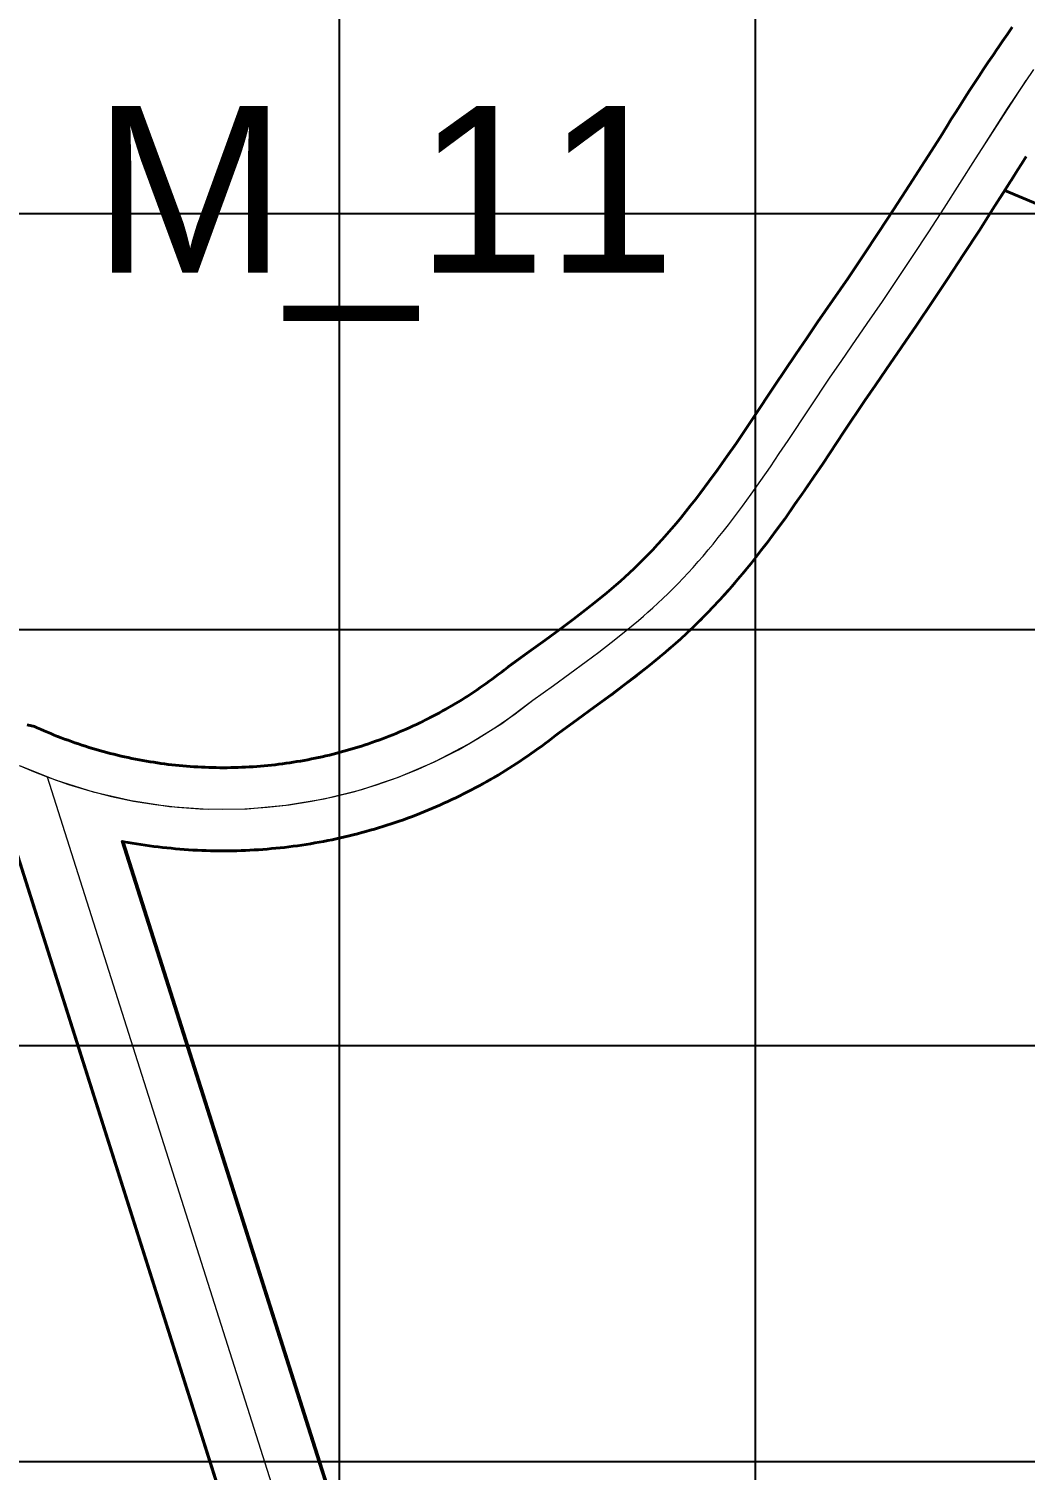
# Model space of a CAD drawing. Header units: millimetres. Extents: x 464536 to 476893, y 870501 to 881610.
# Drawn here: x 467225.3 to 467464.9, y 877397.9 to 877744.4 of the extents above; entities that cross this region are included whole.
import ezdxf
from ezdxf.enums import TextEntityAlignment as Align

# ---------------------------------------------------------------- set-up
doc = ezdxf.new("R2010")
doc.units = ezdxf.units.MM
for name, color, linetype, lineweight in [('Center_1', 7, 'Continuous', 5), ('Land Use Code', 7, 'Continuous', 35), ('Manufacturing and storage', 212, 'Continuous', 35), ('Mixed use', 30, 'Continuous', 35), ('Proposed Road Net work', 7, 'Continuous', 35), ('Services', 170, 'Continuous', 35)]:
    doc.layers.add(name, color=color, linetype=linetype, lineweight=lineweight)
doc.layers.add('Grid1', color=7, linetype='Continuous')
doc.styles.add('Arial', font='arial.ttf')

msp = doc.modelspace()

# ---------------------------------------------------------------- linework, layer by layer
at = {"layer": 'Center_1'}
for points in [[(467223.27, 877567.23), (467231.93, 877563.74), (467240.84, 877560.93), (467249.94, 877558.84), (467259.17, 877557.46), (467268.49, 877556.81), (467277.82, 877556.9), (467287.12, 877557.72), (467296.33, 877559.26), (467305.39, 877561.53), (467314.24, 877564.49), (467322.84, 877568.14), (467331.11, 877572.46), (467339.03, 877577.41), (467346.53, 877582.97), (467351.43, 877586.5), (467355.38, 877589.37), (467359.35, 877592.27), (467362.33, 877594.53), (467365.36, 877596.83), (467368.04, 877598.99), (467370.65, 877601.1), (467371.89, 877602.14), (467373.07, 877603.15), (467374.18, 877604.14), (467375.35, 877605.17), (467376.54, 877606.27), (467377.78, 877607.43), (467379.02, 877608.64), (467380.2, 877609.8), (467381.44, 877611.07), (467382.61, 877612.29), (467383.84, 877613.62), (467385.02, 877614.9), (467386.25, 877616.3), (467387.43, 877617.64), (467388.66, 877619.11), (467389.85, 877620.52), (467391.09, 877622.06), (467392.29, 877623.56), (467393.51, 877625.14), (467394.77, 877626.77), (467396.87, 877629.61), (467399.01, 877632.52), (467401.32, 877635.81), (467403.6, 877639.06), (467405.75, 877642.25), (467407.89, 877645.4), (467412.94, 877653), (467418, 877660.61), (467420.6, 877664.4), (467423.19, 877668.18), (467426.86, 877673.5), (467430.55, 877678.84), (467434.26, 877684.37), (467437.95, 877689.86), (467441.69, 877695.58), (467445.4, 877701.27), (467449.16, 877707.17), (467452.94, 877713.1), (467454.49, 877715.64), (467465.08, 877731.95)], [(467223.27, 877567.23), (467231.93, 877563.74), (467240.84, 877560.93), (467249.94, 877558.84), (467259.17, 877557.46), (467268.49, 877556.81), (467277.82, 877556.9), (467287.12, 877557.72), (467296.33, 877559.26), (467305.39, 877561.53), (467314.24, 877564.49), (467322.84, 877568.14), (467331.11, 877572.46), (467339.03, 877577.41), (467346.53, 877582.97), (467351.43, 877586.5), (467355.38, 877589.37), (467359.35, 877592.27), (467362.33, 877594.53), (467365.36, 877596.83), (467368.04, 877598.99), (467370.65, 877601.1), (467371.89, 877602.14), (467373.07, 877603.15), (467374.18, 877604.14), (467375.35, 877605.17), (467376.54, 877606.27), (467377.78, 877607.43), (467379.02, 877608.64), (467380.2, 877609.8), (467381.44, 877611.07), (467382.61, 877612.29), (467383.84, 877613.62), (467385.02, 877614.9), (467386.25, 877616.3), (467387.43, 877617.64), (467388.66, 877619.11), (467389.85, 877620.52), (467391.09, 877622.06), (467392.29, 877623.56), (467393.51, 877625.14), (467394.77, 877626.77), (467396.87, 877629.61), (467399.01, 877632.52), (467401.32, 877635.81), (467403.6, 877639.06), (467405.75, 877642.25), (467407.89, 877645.4), (467412.94, 877653), (467418, 877660.61), (467420.6, 877664.4), (467423.19, 877668.18), (467426.86, 877673.5), (467430.55, 877678.84), (467434.26, 877684.37), (467437.95, 877689.86), (467441.69, 877695.58), (467445.4, 877701.27), (467449.16, 877707.17), (467452.94, 877713.1), (467454.49, 877715.64), (467465.08, 877731.95)], [(467229.78, 877564.53), (467457.09, 876848.09), (467464.41, 876825.01)], [(467229.78, 877564.53), (467457.09, 876848.09), (467464.41, 876825.01)]]:
    msp.add_lwpolyline(points, dxfattribs=at)
for points in [[(467229.78, 877564.53, 0), (467234.85, 877562.73, 0), (467240, 877561.17, 0), (467245.21, 877559.83, 0), (467250.47, 877558.74, 0), (467255.78, 877557.88, 0), (467261.12, 877557.26, 0), (467266.49, 877556.89, 0), (467271.86, 877556.76, 0), (467277.24, 877556.87, 0), (467282.61, 877557.23, 0), (467287.95, 877557.83, 0), (467293.26, 877558.67, 0), (467298.53, 877559.74, 0), (467303.75, 877561.06, 0), (467308.9, 877562.61, 0), (467313.97, 877564.39, 0), (467318.96, 877566.4, 0), (467323.85, 877568.63, 0), (467328.64, 877571.08, 0), (467333.31, 877573.75, 0), (467337.85, 877576.62, 0), (467342.27, 877579.7, 0), (467346.53, 877582.97, 0), (467351.43, 877586.5, 0), (467355.38, 877589.37, 0), (467359.35, 877592.27, 0), (467362.33, 877594.53, 0), (467365.36, 877596.83, 0), (467368.04, 877598.99, 0), (467370.65, 877601.1, 0), (467371.89, 877602.14, 0), (467373.07, 877603.15, 0), (467374.18, 877604.14, 0), (467375.35, 877605.17, 0), (467376.54, 877606.27, 0), (467377.78, 877607.43, 0), (467379.02, 877608.64, 0), (467380.2, 877609.8, 0), (467381.44, 877611.07, 0), (467382.61, 877612.29, 0), (467383.84, 877613.62, 0), (467385.02, 877614.9, 0), (467386.25, 877616.3, 0), (467387.43, 877617.64, 0), (467388.66, 877619.11, 0), (467389.85, 877620.52, 0), (467391.09, 877622.06, 0), (467392.29, 877623.56, 0), (467393.51, 877625.14, 0), (467394.77, 877626.77, 0), (467396.87, 877629.61, 0), (467399.01, 877632.52, 0), (467401.32, 877635.81, 0), (467403.6, 877639.06, 0), (467405.75, 877642.25, 0), (467407.89, 877645.4, 0), (467412.94, 877653, 0), (467418, 877660.61, 0), (467420.6, 877664.4, 0), (467423.19, 877668.18, 0), (467426.86, 877673.5, 0), (467430.55, 877678.84, 0), (467434.26, 877684.37, 0), (467437.95, 877689.86, 0), (467441.69, 877695.58, 0), (467445.4, 877701.27, 0), (467449.16, 877707.17, 0), (467452.94, 877713.1, 0), (467454.49, 877715.64, 0), (467460.59, 877725.2, 0), (467466.9, 877734.63, 0)], [(466835.19, 877579.04, 0), (466839.1, 877578.99, 0), (466845.2, 877578.95, 0), (466866.14, 877578.93, 0), (466887.07, 877578.91, 0), (466895.5, 877578.94, 0), (466903.96, 877578.97, 0), (466924.04, 877579.19, 0), (466944.12, 877579.41, 0), (466953.21, 877579.45, 0), (466962.32, 877579.49, 0), (466978.43, 877579.45, 0), (466994.53, 877579.4, 0), (467012.19, 877579.29, 0), (467029.83, 877579.17, 0), (467048.57, 877578.99, 0), (467067.3, 877578.81, 0), (467078.91, 877578.66, 0), (467177.01, 877574.25, 0), (467200.16, 877570.87, 0), (467223.27, 877567.23, 0), (467226.51, 877565.83, 0), (467229.78, 877564.53, 0)], [(467229.78, 877564.53, 0), (467457.09, 876848.09, 0), (467464.41, 876825.01, 0)]]:
    msp.add_polyline3d(points, dxfattribs=at)
at = {"layer": 'Grid1'}
for p, q in [((467300, 870600), (467300, 881600)), ((467400, 870600), (467400, 881600)), ((464700, 877700), (472600, 877700)), ((464700, 877600), (472600, 877600)), ((464700, 877500), (472600, 877500)), ((464700, 877400), (472600, 877400))]:
    msp.add_line(p, q, dxfattribs=at)
at = {"layer": 'Manufacturing and storage'}
for points in [[(467461.76, 877744.76), (467460.59, 877743.09), (467459.43, 877741.41), (467458.27, 877739.73), (467458.23, 877739.67), (467457.12, 877738.04), (467455.98, 877736.35), (467454.84, 877734.65), (467453.71, 877732.95), (467452.59, 877731.24), (467451.48, 877729.53), (467450.37, 877727.82), (467449.27, 877726.1), (467448.17, 877724.38), (467447.08, 877722.65), (467445.99, 877720.9), (467444.46, 877718.4), (467440.72, 877712.54), (467437, 877706.69), (467433.31, 877701.05), (467429.61, 877695.38), (467429.61, 877695.38), (467425.96, 877689.94), (467422.28, 877684.47), (467418.63, 877679.18), (467414.95, 877673.84), (467412.35, 877670.05), (467409.71, 877666.2), (467404.61, 877658.54), (467399.58, 877650.97), (467397.47, 877647.85), (467395.36, 877644.73), (467393.13, 877641.55), (467390.89, 877638.36), (467390.89, 877638.35), (467388.82, 877635.55), (467386.79, 877632.8), (467385.6, 877631.26), (467384.44, 877629.75), (467383.3, 877628.33), (467382.12, 877626.87), (467381, 877625.54), (467379.84, 877624.16), (467378.73, 877622.9), (467377.59, 877621.59), (467376.49, 877620.4), (467375.34, 877619.15), (467375.34, 877619.15), (467374.25, 877618.03), (467373.11, 877616.85), (467372.02, 877615.78), (467370.88, 877614.66), (467370.88, 877614.66), (467369.74, 877613.6), (467368.63, 877612.58), (467367.56, 877611.63), (467366.52, 877610.71), (467366.52, 877610.7), (467365.41, 877609.76), (467364.28, 877608.8), (467361.77, 877606.78), (467359.2, 877604.71), (467356.28, 877602.49), (467353.38, 877600.29), (467349.49, 877597.45), (467345.56, 877594.59), (467345.56, 877594.59), (467340.69, 877591.08), (467340.3, 877590.79), (467339.58, 877590.21), (467339.57, 877590.21), (467338.88, 877589.67), (467338.88, 877589.66), (467338.17, 877589.12), (467337.48, 877588.59), (467337.47, 877588.59), (467336.76, 877588.06), (467336.76, 877588.06), (467336.04, 877587.53), (467335.32, 877587.02), (467334.6, 877586.5), (467334.59, 877586.5), (467333.87, 877586), (467333.87, 877586), (467333.14, 877585.5), (467332.4, 877585), (467331.66, 877584.51), (467330.92, 877584.03), (467330.17, 877583.56), (467329.42, 877583.09), (467329.41, 877583.08), (467328.66, 877582.62), (467328.66, 877582.62), (467327.9, 877582.16), (467327.89, 877582.16), (467327.14, 877581.71), (467326.37, 877581.27), (467325.6, 877580.83), (467324.82, 877580.39), (467324.05, 877579.97), (467323.26, 877579.55), (467322.48, 877579.13), (467321.69, 877578.73), (467320.91, 877578.33), (467320.9, 877578.32), (467320.11, 877577.93), (467320.1, 877577.93), (467319.31, 877577.54), (467319.3, 877577.54), (467318.52, 877577.16), (467318.51, 877577.16), (467317.7, 877576.79), (467317.7, 877576.78), (467316.91, 877576.42), (467316.9, 877576.42), (467316.09, 877576.05), (467316.08, 877576.05), (467315.27, 877575.7), (467314.47, 877575.36), (467314.46, 877575.35), (467313.64, 877575.01), (467313.64, 877575.01), (467312.82, 877574.67), (467312.81, 877574.67), (467311.99, 877574.35), (467311.99, 877574.34), (467311.17, 877574.02), (467311.16, 877574.02), (467310.34, 877573.71), (467310.34, 877573.71), (467309.51, 877573.4), (467308.67, 877573.1), (467307.84, 877572.8), (467307, 877572.52), (467307, 877572.52), (467306.16, 877572.23), (467305.32, 877571.96), (467305.31, 877571.96), (467304.47, 877571.69), (467304.47, 877571.69), (467303.62, 877571.43), (467302.77, 877571.18), (467301.92, 877570.93), (467301.06, 877570.69), (467300.21, 877570.46), (467300.2, 877570.46), (467299.35, 877570.23), (467298.49, 877570.02), (467298.49, 877570.01), (467297.63, 877569.8), (467297.62, 877569.8), (467296.77, 877569.6), (467296.76, 877569.6), (467295.9, 877569.4), (467295.9, 877569.4), (467295.03, 877569.21), (467295.02, 877569.21), (467294.16, 877569.03), (467293.3, 877568.85), (467292.42, 877568.68), (467291.55, 877568.52), (467291.55, 877568.52), (467290.68, 877568.36), (467290.68, 877568.36), (467289.81, 877568.22), (467289.81, 877568.22), (467288.93, 877568.07), (467288.06, 877567.94), (467288.05, 877567.94), (467287.18, 877567.81), (467286.3, 877567.69), (467286.29, 877567.69), (467285.42, 877567.58), (467284.54, 877567.48), (467284.53, 877567.48), (467283.66, 877567.38), (467283.65, 877567.38), (467282.78, 877567.29), (467282.77, 877567.29), (467281.89, 877567.2), (467281.89, 877567.2), (467281.01, 877567.13), (467280.13, 877567.06), (467280.12, 877567.06), (467279.24, 877567), (467279.24, 877567), (467278.35, 877566.94), (467277.46, 877566.89), (467277.46, 877566.89), (467276.58, 877566.85), (467276.58, 877566.85), (467275.69, 877566.82), (467274.81, 877566.79), (467274.8, 877566.79), (467273.92, 877566.78), (467273.03, 877566.76), (467273.03, 877566.76), (467272.15, 877566.76), (467272.14, 877566.76), (467271.26, 877566.76), (467270.38, 877566.77), (467270.37, 877566.77), (467269.48, 877566.79), (467269.47, 877566.79), (467268.6, 877566.82), (467267.71, 877566.85), (467267.71, 877566.85), (467266.82, 877566.89), (467266.82, 877566.89), (467265.94, 877566.93), (467265.06, 877566.99), (467265.05, 877566.99), (467264.17, 877567.05), (467263.28, 877567.11), (467263.28, 877567.11), (467262.4, 877567.19), (467261.51, 877567.27), (467260.63, 877567.36), (467260.63, 877567.36), (467259.75, 877567.46), (467258.87, 877567.56), (467258.87, 877567.56), (467257.99, 877567.67), (467257.99, 877567.67), (467257.12, 877567.79), (467257.11, 877567.79), (467256.24, 877567.92), (467256.23, 877567.92), (467255.36, 877568.05), (467254.49, 877568.19), (467254.48, 877568.19), (467253.61, 877568.34), (467252.74, 877568.49), (467252.73, 877568.49), (467251.86, 877568.65), (467250.99, 877568.82), (467250.98, 877568.82), (467250.12, 877568.99), (467249.25, 877569.18), (467249.25, 877569.18), (467248.38, 877569.37), (467248.37, 877569.37), (467247.52, 877569.56), (467247.52, 877569.56), (467246.66, 877569.76), (467245.79, 877569.98), (467245.79, 877569.98), (467244.93, 877570.19), (467244.93, 877570.19), (467244.08, 877570.42), (467243.22, 877570.65), (467242.37, 877570.89), (467241.52, 877571.13), (467241.51, 877571.13), (467240.66, 877571.39), (467239.82, 877571.64), (467238.97, 877571.91), (467238.96, 877571.91), (467238.12, 877572.18), (467237.28, 877572.46), (467236.44, 877572.75), (467236.44, 877572.75), (467235.61, 877573.04), (467235.61, 877573.04), (467234.77, 877573.34), (467233.94, 877573.65), (467233.11, 877573.96), (467233.11, 877573.96), (467232.29, 877574.28), (467232.28, 877574.29), (467231.46, 877574.61), (467230.64, 877574.95), (467229.82, 877575.29), (467229.81, 877575.29), (467229, 877575.63), (467228.19, 877575.99), (467228.19, 877575.99), (467227.34, 877576.37), (467226.69, 877576.63), (467224.94, 877577.09)], [(467297.84, 877391.34), (467294.6, 877401.55), (467247.8, 877549.06), (467248.15, 877549), (467249.19, 877548.8), (467250.22, 877548.62), (467251.25, 877548.45), (467252.29, 877548.29), (467253.33, 877548.13), (467254.37, 877547.98), (467255.41, 877547.84), (467256.45, 877547.71), (467257.49, 877547.59), (467258.53, 877547.47), (467259.58, 877547.37), (467260.62, 877547.27), (467261.67, 877547.18), (467262.72, 877547.1), (467263.77, 877547.03), (467264.81, 877546.96), (467265.86, 877546.91), (467266.91, 877546.86), (467267.96, 877546.83), (467269.01, 877546.8), (467270.06, 877546.78), (467271.11, 877546.76), (467272.16, 877546.76), (467273.21, 877546.77), (467274.26, 877546.78), (467275.31, 877546.8), (467276.36, 877546.83), (467277.41, 877546.87), (467278.46, 877546.92), (467279.5, 877546.98), (467280.55, 877547.04), (467281.6, 877547.11), (467282.65, 877547.2), (467283.69, 877547.29), (467284.74, 877547.38), (467285.78, 877547.49), (467286.83, 877547.61), (467287.87, 877547.73), (467288.91, 877547.87), (467289.95, 877548.01), (467290.99, 877548.16), (467292.03, 877548.32), (467293.06, 877548.48), (467294.11, 877548.66), (467295.13, 877548.84), (467296.17, 877549.03), (467297.2, 877549.23), (467298.23, 877549.44), (467299.25, 877549.66), (467300.28, 877549.89), (467301.3, 877550.12), (467302.32, 877550.36), (467303.34, 877550.61), (467304.36, 877550.87), (467305.38, 877551.14), (467306.39, 877551.41), (467307.4, 877551.7), (467308.41, 877551.99), (467309.41, 877552.29), (467310.42, 877552.6), (467311.42, 877552.91), (467312.42, 877553.24), (467313.41, 877553.57), (467314.41, 877553.91), (467315.4, 877554.26), (467316.38, 877554.62), (467317.37, 877554.98), (467318.35, 877555.36), (467319.33, 877555.74), (467320.3, 877556.13), (467321.28, 877556.52), (467322.24, 877556.93), (467323.21, 877557.34), (467324.17, 877557.76), (467325.13, 877558.19), (467326.09, 877558.63), (467327.04, 877559.07), (467327.98, 877559.52), (467328.93, 877559.98), (467329.87, 877560.45), (467330.81, 877560.92), (467331.74, 877561.41), (467332.67, 877561.9), (467333.59, 877562.39), (467334.51, 877562.9), (467335.43, 877563.41), (467336.35, 877563.93), (467337.25, 877564.46), (467338.15, 877564.99), (467339.05, 877565.53), (467339.95, 877566.08), (467340.84, 877566.64), (467341.72, 877567.2), (467342.6, 877567.77), (467343.48, 877568.35), (467344.35, 877568.94), (467345.22, 877569.53), (467346.08, 877570.13), (467346.94, 877570.74), (467347.79, 877571.35), (467348.64, 877571.97), (467349.48, 877572.6), (467350.32, 877573.23), (467351.15, 877573.87), (467351.97, 877574.52), (467352.57, 877575), (467357.3, 877578.4), (467361.27, 877581.29), (467365.24, 877584.19), (467365.32, 877584.25), (467365.4, 877584.31), (467368.38, 877586.57), (467371.41, 877588.87), (467371.64, 877589.05), (467374.31, 877591.2), (467376.93, 877593.31), (467377.11, 877593.46), (467378.36, 877594.53), (467379.54, 877595.53), (467379.62, 877595.59), (467379.69, 877595.66), (467380.81, 877596.64), (467381.97, 877597.67), (467382.15, 877597.84), (467383.34, 877598.94), (467384.59, 877600.1), (467384.79, 877600.29), (467386.02, 877601.5), (467387.21, 877602.66), (467387.39, 877602.84), (467388.62, 877604.12), (467389.8, 877605.33), (467389.97, 877605.51), (467391.2, 877606.85), (467392.38, 877608.13), (467392.53, 877608.3), (467393.76, 877609.7), (467394.94, 877611.04), (467395.09, 877611.21), (467396.32, 877612.68), (467397.51, 877614.09), (467397.64, 877614.25), (467398.88, 877615.79), (467400.08, 877617.29), (467400.14, 877617.36), (467400.2, 877617.44), (467401.42, 877619.02), (467402.68, 877620.65), (467402.82, 877620.83), (467404.92, 877623.68), (467407.06, 877626.58), (467407.2, 877626.78), (467409.51, 877630.07), (467411.79, 877633.32), (467411.83, 877633.39), (467411.88, 877633.46), (467414.04, 877636.64), (467416.19, 877639.83), (467421.27, 877647.46), (467426.29, 877655.01), (467428.85, 877658.75), (467431.43, 877662.51), (467431.43, 877662.52), (467435.09, 877667.82), (467438.81, 877673.21), (467442.56, 877678.79), (467446.28, 877684.34), (467450.06, 877690.11), (467453.81, 877695.85), (467457.59, 877701.8), (467459.98, 877705.54), (467496.31, 877690.29)]]:
    msp.add_lwpolyline(points, dxfattribs=at)
at = {"layer": 'Mixed use'}
msp.add_polyline3d([(467221.09, 877550.6, 0), (467441.5, 876855.88, 0)], dxfattribs=at)
at = {"layer": 'Proposed Road Net work'}
for points in [[(467224.94, 877577.09, 0), (467226.69, 877576.63, 0), (467227.34, 877576.37, 0), (467228.19, 877575.99, 0), (467229, 877575.63, 0), (467229.82, 877575.29, 0), (467230.64, 877574.95, 0), (467231.46, 877574.61, 0), (467232.28, 877574.29, 0), (467233.11, 877573.96, 0), (467233.94, 877573.65, 0), (467234.77, 877573.34, 0), (467235.61, 877573.04, 0), (467236.44, 877572.75, 0), (467237.28, 877572.46, 0), (467238.12, 877572.18, 0), (467238.97, 877571.91, 0), (467239.81, 877571.64, 0), (467240.66, 877571.38, 0), (467241.51, 877571.13, 0), (467242.37, 877570.89, 0), (467243.22, 877570.65, 0), (467244.08, 877570.42, 0), (467244.93, 877570.19, 0), (467245.79, 877569.98, 0), (467246.66, 877569.76, 0), (467247.52, 877569.56, 0), (467248.38, 877569.37, 0), (467249.25, 877569.18, 0), (467250.12, 877568.99, 0), (467250.99, 877568.82, 0), (467251.86, 877568.65, 0), (467252.73, 877568.49, 0), (467253.61, 877568.34, 0), (467254.48, 877568.19, 0), (467255.36, 877568.05, 0), (467256.23, 877567.92, 0), (467257.11, 877567.79, 0), (467257.99, 877567.67, 0), (467258.87, 877567.56, 0), (467259.75, 877567.46, 0), (467260.63, 877567.36, 0), (467261.52, 877567.27, 0), (467262.4, 877567.19, 0), (467263.28, 877567.11, 0), (467264.17, 877567.05, 0), (467265.05, 877566.99, 0), (467265.94, 877566.93, 0), (467266.82, 877566.89, 0), (467267.71, 877566.85, 0), (467268.6, 877566.82, 0), (467269.48, 877566.79, 0), (467270.37, 877566.77, 0), (467271.26, 877566.76, 0), (467272.14, 877566.76, 0), (467273.03, 877566.76, 0), (467273.92, 877566.78, 0), (467274.81, 877566.79, 0), (467275.69, 877566.82, 0), (467276.58, 877566.85, 0), (467277.46, 877566.89, 0), (467278.35, 877566.94, 0), (467279.24, 877567, 0), (467280.12, 877567.06, 0), (467281, 877567.13, 0), (467281.89, 877567.2, 0), (467282.77, 877567.29, 0), (467283.65, 877567.38, 0), (467284.54, 877567.48, 0), (467285.42, 877567.58, 0), (467286.3, 877567.69, 0), (467287.18, 877567.81, 0), (467288.05, 877567.94, 0), (467288.93, 877568.07, 0), (467289.81, 877568.22, 0), (467290.68, 877568.36, 0), (467291.55, 877568.52, 0), (467292.43, 877568.68, 0), (467293.3, 877568.85, 0), (467294.17, 877569.03, 0), (467295.03, 877569.21, 0), (467295.9, 877569.4, 0), (467296.76, 877569.6, 0), (467297.63, 877569.8, 0), (467298.49, 877570.01, 0), (467299.35, 877570.23, 0), (467300.21, 877570.46, 0), (467301.06, 877570.69, 0), (467301.92, 877570.93, 0), (467302.77, 877571.18, 0), (467303.62, 877571.43, 0), (467304.47, 877571.69, 0), (467305.31, 877571.96, 0), (467306.16, 877572.23, 0), (467307, 877572.52, 0), (467307.84, 877572.8, 0), (467308.67, 877573.1, 0), (467309.51, 877573.4, 0), (467310.34, 877573.71, 0), (467311.17, 877574.02, 0), (467311.99, 877574.35, 0), (467312.82, 877574.67, 0), (467313.64, 877575.01, 0), (467314.46, 877575.35, 0), (467315.27, 877575.7, 0), (467316.09, 877576.05, 0), (467316.9, 877576.42, 0), (467317.7, 877576.79, 0), (467318.51, 877577.16, 0), (467319.31, 877577.54, 0), (467320.11, 877577.93, 0), (467320.9, 877578.32, 0), (467321.69, 877578.73, 0), (467322.48, 877579.13, 0), (467323.26, 877579.55, 0), (467324.05, 877579.97, 0), (467324.82, 877580.39, 0), (467325.6, 877580.83, 0), (467326.37, 877581.27, 0), (467327.14, 877581.71, 0), (467327.9, 877582.16, 0), (467328.66, 877582.62, 0), (467329.41, 877583.08, 0), (467330.17, 877583.56, 0), (467330.92, 877584.03, 0), (467331.66, 877584.51, 0), (467332.4, 877585, 0), (467333.14, 877585.5, 0), (467333.87, 877586, 0), (467334.6, 877586.5, 0), (467335.32, 877587.02, 0), (467336.04, 877587.53, 0), (467336.76, 877588.06, 0), (467337.47, 877588.59, 0), (467338.18, 877589.12, 0), (467338.88, 877589.66, 0), (467339.58, 877590.21, 0), (467340.5, 877590.94, 0), (467345.56, 877594.59, 0), (467349.49, 877597.45, 0), (467353.38, 877600.29, 0), (467356.28, 877602.49, 0), (467359.2, 877604.71, 0), (467361.77, 877606.78, 0), (467364.28, 877608.8, 0), (467365.41, 877609.76, 0), (467366.52, 877610.7, 0), (467367.56, 877611.63, 0), (467368.63, 877612.58, 0), (467369.74, 877613.6, 0), (467370.88, 877614.66, 0), (467372.02, 877615.78, 0), (467373.11, 877616.85, 0), (467374.25, 877618.03, 0), (467375.34, 877619.15, 0), (467376.49, 877620.4, 0), (467377.59, 877621.59, 0), (467378.73, 877622.9, 0), (467379.84, 877624.16, 0), (467381, 877625.54, 0), (467382.12, 877626.87, 0), (467383.3, 877628.33, 0), (467384.44, 877629.75, 0), (467385.6, 877631.26, 0), (467386.79, 877632.8, 0), (467388.82, 877635.55, 0), (467390.89, 877638.36, 0), (467393.13, 877641.55, 0), (467395.36, 877644.73, 0), (467397.47, 877647.85, 0), (467399.58, 877650.97, 0), (467404.61, 877658.54, 0), (467409.71, 877666.2, 0), (467412.35, 877670.05, 0), (467414.95, 877673.84, 0), (467418.63, 877679.18, 0), (467422.28, 877684.47, 0), (467425.96, 877689.94, 0), (467429.61, 877695.38, 0), (467433.31, 877701.05, 0), (467437, 877706.69, 0), (467440.72, 877712.54, 0), (467444.46, 877718.4, 0), (467445.99, 877720.9, 0), (467447.08, 877722.65, 0), (467448.17, 877724.38, 0), (467449.27, 877726.1, 0), (467450.37, 877727.82, 0), (467451.48, 877729.53, 0), (467452.59, 877731.24, 0), (467453.71, 877732.95, 0), (467454.84, 877734.65, 0), (467455.98, 877736.35, 0), (467457.12, 877738.04, 0), (467458.27, 877739.73, 0), (467459.43, 877741.41, 0), (467460.59, 877743.09, 0), (467461.76, 877744.76, 0)], [(467224.94, 877577.09, 0), (467226.69, 877576.63, 0), (467227.34, 877576.37, 0), (467228.19, 877575.99, 0), (467229, 877575.63, 0), (467229.82, 877575.29, 0), (467230.64, 877574.95, 0), (467231.46, 877574.61, 0), (467232.28, 877574.29, 0), (467233.11, 877573.96, 0), (467233.94, 877573.65, 0), (467234.77, 877573.34, 0), (467235.61, 877573.04, 0), (467236.44, 877572.75, 0), (467237.28, 877572.46, 0), (467238.12, 877572.18, 0), (467238.97, 877571.91, 0), (467239.81, 877571.64, 0), (467240.66, 877571.38, 0), (467241.51, 877571.13, 0), (467242.37, 877570.89, 0), (467243.22, 877570.65, 0), (467244.08, 877570.42, 0), (467244.93, 877570.19, 0), (467245.79, 877569.98, 0), (467246.66, 877569.76, 0), (467247.52, 877569.56, 0), (467248.38, 877569.37, 0), (467249.25, 877569.18, 0), (467250.12, 877568.99, 0), (467250.99, 877568.82, 0), (467251.86, 877568.65, 0), (467252.73, 877568.49, 0), (467253.61, 877568.34, 0), (467254.48, 877568.19, 0), (467255.36, 877568.05, 0), (467256.23, 877567.92, 0), (467257.11, 877567.79, 0), (467257.99, 877567.67, 0), (467258.87, 877567.56, 0), (467259.75, 877567.46, 0), (467260.63, 877567.36, 0), (467261.52, 877567.27, 0), (467262.4, 877567.19, 0), (467263.28, 877567.11, 0), (467264.17, 877567.05, 0), (467265.05, 877566.99, 0), (467265.94, 877566.93, 0), (467266.82, 877566.89, 0), (467267.71, 877566.85, 0), (467268.6, 877566.82, 0), (467269.48, 877566.79, 0), (467270.37, 877566.77, 0), (467271.26, 877566.76, 0), (467272.14, 877566.76, 0), (467273.03, 877566.76, 0), (467273.92, 877566.78, 0), (467274.81, 877566.79, 0), (467275.69, 877566.82, 0), (467276.58, 877566.85, 0), (467277.46, 877566.89, 0), (467278.35, 877566.94, 0), (467279.24, 877567, 0), (467280.12, 877567.06, 0), (467281, 877567.13, 0), (467281.89, 877567.2, 0), (467282.77, 877567.29, 0), (467283.65, 877567.38, 0), (467284.54, 877567.48, 0), (467285.42, 877567.58, 0), (467286.3, 877567.69, 0), (467287.18, 877567.81, 0), (467288.05, 877567.94, 0), (467288.93, 877568.07, 0), (467289.81, 877568.22, 0), (467290.68, 877568.36, 0), (467291.55, 877568.52, 0), (467292.43, 877568.68, 0), (467293.3, 877568.85, 0), (467294.17, 877569.03, 0), (467295.03, 877569.21, 0), (467295.9, 877569.4, 0), (467296.76, 877569.6, 0), (467297.63, 877569.8, 0), (467298.49, 877570.01, 0), (467299.35, 877570.23, 0), (467300.21, 877570.46, 0), (467301.06, 877570.69, 0), (467301.92, 877570.93, 0), (467302.77, 877571.18, 0), (467303.62, 877571.43, 0), (467304.47, 877571.69, 0), (467305.31, 877571.96, 0), (467306.16, 877572.23, 0), (467307, 877572.52, 0), (467307.84, 877572.8, 0), (467308.67, 877573.1, 0), (467309.51, 877573.4, 0), (467310.34, 877573.71, 0), (467311.17, 877574.02, 0), (467311.99, 877574.35, 0), (467312.82, 877574.67, 0), (467313.64, 877575.01, 0), (467314.46, 877575.35, 0), (467315.27, 877575.7, 0), (467316.09, 877576.05, 0), (467316.9, 877576.42, 0), (467317.7, 877576.79, 0), (467318.51, 877577.16, 0), (467319.31, 877577.54, 0), (467320.11, 877577.93, 0), (467320.9, 877578.32, 0), (467321.69, 877578.73, 0), (467322.48, 877579.13, 0), (467323.26, 877579.55, 0), (467324.05, 877579.97, 0), (467324.82, 877580.39, 0), (467325.6, 877580.83, 0), (467326.37, 877581.27, 0), (467327.14, 877581.71, 0), (467327.9, 877582.16, 0), (467328.66, 877582.62, 0), (467329.41, 877583.08, 0), (467330.17, 877583.56, 0), (467330.92, 877584.03, 0), (467331.66, 877584.51, 0), (467332.4, 877585, 0), (467333.14, 877585.5, 0), (467333.87, 877586, 0), (467334.6, 877586.5, 0), (467335.32, 877587.02, 0), (467336.04, 877587.53, 0), (467336.76, 877588.06, 0), (467337.47, 877588.59, 0), (467338.18, 877589.12, 0), (467338.88, 877589.66, 0), (467339.58, 877590.21, 0), (467340.5, 877590.94, 0), (467345.56, 877594.59, 0), (467349.49, 877597.45, 0), (467353.38, 877600.29, 0), (467356.28, 877602.49, 0), (467359.2, 877604.71, 0), (467361.77, 877606.78, 0), (467364.28, 877608.8, 0), (467365.41, 877609.76, 0), (467366.52, 877610.7, 0), (467367.56, 877611.63, 0), (467368.63, 877612.58, 0), (467369.74, 877613.6, 0), (467370.88, 877614.66, 0), (467372.02, 877615.78, 0), (467373.11, 877616.85, 0), (467374.25, 877618.03, 0), (467375.34, 877619.15, 0), (467376.49, 877620.4, 0), (467377.59, 877621.59, 0), (467378.73, 877622.9, 0), (467379.84, 877624.16, 0), (467381, 877625.54, 0), (467382.12, 877626.87, 0), (467383.3, 877628.33, 0), (467384.44, 877629.75, 0), (467385.6, 877631.26, 0), (467386.79, 877632.8, 0), (467388.82, 877635.55, 0), (467390.89, 877638.36, 0), (467393.13, 877641.55, 0), (467395.36, 877644.73, 0), (467397.47, 877647.85, 0), (467399.58, 877650.97, 0), (467404.61, 877658.54, 0), (467409.71, 877666.2, 0), (467412.35, 877670.05, 0), (467414.95, 877673.84, 0), (467418.63, 877679.18, 0), (467422.28, 877684.47, 0), (467425.96, 877689.94, 0), (467429.61, 877695.38, 0), (467433.31, 877701.05, 0), (467437, 877706.69, 0), (467440.72, 877712.54, 0), (467444.46, 877718.4, 0), (467445.99, 877720.9, 0), (467447.08, 877722.65, 0), (467448.17, 877724.38, 0), (467449.27, 877726.1, 0), (467450.37, 877727.82, 0), (467451.48, 877729.53, 0), (467452.59, 877731.24, 0), (467453.71, 877732.95, 0), (467454.84, 877734.65, 0), (467455.98, 877736.35, 0), (467457.12, 877738.04, 0), (467458.27, 877739.73, 0), (467459.43, 877741.41, 0), (467460.59, 877743.09, 0), (467461.76, 877744.76, 0)], [(467465.07, 877713.68, 0), (467464.02, 877712.02, 0), (467463, 877710.38, 0), (467461.42, 877707.81, 0), (467457.59, 877701.8, 0), (467453.81, 877695.85, 0), (467450.06, 877690.11, 0), (467446.28, 877684.34, 0), (467442.56, 877678.79, 0), (467438.81, 877673.21, 0), (467435.09, 877667.82, 0), (467431.43, 877662.51, 0), (467428.85, 877658.75, 0), (467426.29, 877655.01, 0), (467421.27, 877647.46, 0), (467416.19, 877639.83, 0), (467414.04, 877636.64, 0), (467411.83, 877633.39, 0), (467409.51, 877630.07, 0), (467407.13, 877626.68, 0), (467404.92, 877623.68, 0), (467402.75, 877620.74, 0), (467401.42, 877619.02, 0), (467400.14, 877617.36, 0), (467398.88, 877615.79, 0), (467397.55, 877614.15, 0), (467396.32, 877612.68, 0), (467395.01, 877611.13, 0), (467393.76, 877609.7, 0), (467392.46, 877608.21, 0), (467391.2, 877606.85, 0), (467389.88, 877605.42, 0), (467388.62, 877604.12, 0), (467387.3, 877602.75, 0), (467386.02, 877601.5, 0), (467384.69, 877600.19, 0), (467383.34, 877598.94, 0), (467382.06, 877597.76, 0), (467380.81, 877596.64, 0), (467379.62, 877595.59, 0), (467378.36, 877594.53, 0), (467377.05, 877593.41, 0), (467374.31, 877591.2, 0), (467371.52, 877588.96, 0), (467368.38, 877586.57, 0), (467365.32, 877584.25, 0), (467361.27, 877581.29, 0), (467357.3, 877578.4, 0), (467352.57, 877575, 0), (467351.97, 877574.52, 0), (467351.15, 877573.87, 0), (467350.32, 877573.23, 0), (467349.48, 877572.6, 0), (467348.64, 877571.97, 0), (467347.79, 877571.35, 0), (467346.94, 877570.74, 0), (467346.08, 877570.13, 0), (467345.22, 877569.53, 0), (467344.35, 877568.94, 0), (467343.48, 877568.35, 0), (467342.6, 877567.77, 0), (467341.72, 877567.2, 0), (467340.84, 877566.64, 0), (467339.95, 877566.08, 0), (467339.05, 877565.53, 0), (467338.15, 877564.99, 0), (467337.25, 877564.46, 0), (467336.35, 877563.93, 0), (467335.43, 877563.41, 0), (467334.51, 877562.9, 0), (467333.59, 877562.39, 0), (467332.67, 877561.9, 0), (467331.74, 877561.41, 0), (467330.81, 877560.92, 0), (467329.87, 877560.45, 0), (467328.93, 877559.98, 0), (467327.98, 877559.52, 0), (467327.04, 877559.07, 0), (467326.09, 877558.63, 0), (467325.13, 877558.19, 0), (467324.17, 877557.76, 0), (467323.21, 877557.34, 0), (467322.24, 877556.93, 0), (467321.28, 877556.52, 0), (467320.3, 877556.13, 0), (467319.33, 877555.74, 0), (467318.35, 877555.36, 0), (467317.37, 877554.98, 0), (467316.38, 877554.62, 0), (467315.4, 877554.26, 0), (467314.41, 877553.91, 0), (467313.41, 877553.57, 0), (467312.42, 877553.24, 0), (467311.42, 877552.91, 0), (467310.42, 877552.6, 0), (467309.41, 877552.29, 0), (467308.41, 877551.99, 0), (467307.4, 877551.7, 0), (467306.39, 877551.41, 0), (467305.38, 877551.14, 0), (467304.36, 877550.87, 0), (467303.34, 877550.61, 0), (467302.32, 877550.36, 0), (467301.3, 877550.12, 0), (467300.28, 877549.89, 0), (467299.25, 877549.66, 0), (467298.23, 877549.44, 0), (467297.2, 877549.23, 0), (467296.17, 877549.03, 0), (467295.13, 877548.84, 0), (467294.11, 877548.66, 0), (467293.06, 877548.48, 0), (467292.03, 877548.32, 0), (467290.99, 877548.16, 0), (467289.95, 877548.01, 0), (467288.91, 877547.87, 0), (467287.87, 877547.73, 0), (467286.83, 877547.61, 0), (467285.78, 877547.49, 0), (467284.74, 877547.38, 0), (467283.69, 877547.29, 0), (467282.65, 877547.2, 0), (467281.6, 877547.11, 0), (467280.55, 877547.04, 0), (467279.5, 877546.98, 0), (467278.46, 877546.92, 0), (467277.41, 877546.87, 0), (467276.36, 877546.83, 0), (467275.31, 877546.8, 0), (467274.26, 877546.78, 0), (467273.21, 877546.77, 0), (467272.16, 877546.76, 0), (467271.11, 877546.76, 0), (467270.06, 877546.78, 0), (467269.01, 877546.8, 0), (467267.96, 877546.83, 0), (467266.91, 877546.86, 0), (467265.86, 877546.91, 0), (467264.81, 877546.96, 0), (467263.77, 877547.03, 0), (467262.72, 877547.1, 0), (467261.67, 877547.18, 0), (467260.62, 877547.27, 0), (467259.58, 877547.37, 0), (467258.53, 877547.47, 0), (467257.49, 877547.59, 0), (467256.45, 877547.71, 0), (467255.41, 877547.84, 0), (467254.37, 877547.98, 0), (467253.33, 877548.13, 0), (467252.29, 877548.29, 0), (467251.25, 877548.45, 0), (467250.22, 877548.62, 0), (467249.19, 877548.8, 0), (467248.05, 877548.97, 0), (467469, 876851.87, 0)], [(467465.07, 877713.68, 0), (467464.02, 877712.02, 0), (467463, 877710.38, 0), (467461.42, 877707.81, 0), (467457.59, 877701.8, 0), (467453.81, 877695.85, 0), (467450.06, 877690.11, 0), (467446.28, 877684.34, 0), (467442.56, 877678.79, 0), (467438.81, 877673.21, 0), (467435.09, 877667.82, 0), (467431.43, 877662.51, 0), (467428.85, 877658.75, 0), (467426.29, 877655.01, 0), (467421.27, 877647.46, 0), (467416.19, 877639.83, 0), (467414.04, 877636.64, 0), (467411.83, 877633.39, 0), (467409.51, 877630.07, 0), (467407.13, 877626.68, 0), (467404.92, 877623.68, 0), (467402.75, 877620.74, 0), (467401.42, 877619.02, 0), (467400.14, 877617.36, 0), (467398.88, 877615.79, 0), (467397.55, 877614.15, 0), (467396.32, 877612.68, 0), (467395.01, 877611.13, 0), (467393.76, 877609.7, 0), (467392.46, 877608.21, 0), (467391.2, 877606.85, 0), (467389.88, 877605.42, 0), (467388.62, 877604.12, 0), (467387.3, 877602.75, 0), (467386.02, 877601.5, 0), (467384.69, 877600.19, 0), (467383.34, 877598.94, 0), (467382.06, 877597.76, 0), (467380.81, 877596.64, 0), (467379.62, 877595.59, 0), (467378.36, 877594.53, 0), (467377.05, 877593.41, 0), (467374.31, 877591.2, 0), (467371.52, 877588.96, 0), (467368.38, 877586.57, 0), (467365.32, 877584.25, 0), (467361.27, 877581.29, 0), (467357.3, 877578.4, 0), (467352.57, 877575, 0), (467351.97, 877574.52, 0), (467351.15, 877573.87, 0), (467350.32, 877573.23, 0), (467349.48, 877572.6, 0), (467348.64, 877571.97, 0), (467347.79, 877571.35, 0), (467346.94, 877570.74, 0), (467346.08, 877570.13, 0), (467345.22, 877569.53, 0), (467344.35, 877568.94, 0), (467343.48, 877568.35, 0), (467342.6, 877567.77, 0), (467341.72, 877567.2, 0), (467340.84, 877566.64, 0), (467339.95, 877566.08, 0), (467339.05, 877565.53, 0), (467338.15, 877564.99, 0), (467337.25, 877564.46, 0), (467336.35, 877563.93, 0), (467335.43, 877563.41, 0), (467334.51, 877562.9, 0), (467333.59, 877562.39, 0), (467332.67, 877561.9, 0), (467331.74, 877561.41, 0), (467330.81, 877560.92, 0), (467329.87, 877560.45, 0), (467328.93, 877559.98, 0), (467327.98, 877559.52, 0), (467327.04, 877559.07, 0), (467326.09, 877558.63, 0), (467325.13, 877558.19, 0), (467324.17, 877557.76, 0), (467323.21, 877557.34, 0), (467322.24, 877556.93, 0), (467321.28, 877556.52, 0), (467320.3, 877556.13, 0), (467319.33, 877555.74, 0), (467318.35, 877555.36, 0), (467317.37, 877554.98, 0), (467316.38, 877554.62, 0), (467315.4, 877554.26, 0), (467314.41, 877553.91, 0), (467313.41, 877553.57, 0), (467312.42, 877553.24, 0), (467311.42, 877552.91, 0), (467310.42, 877552.6, 0), (467309.41, 877552.29, 0), (467308.41, 877551.99, 0), (467307.4, 877551.7, 0), (467306.39, 877551.41, 0), (467305.38, 877551.14, 0), (467304.36, 877550.87, 0), (467303.34, 877550.61, 0), (467302.32, 877550.36, 0), (467301.3, 877550.12, 0), (467300.28, 877549.89, 0), (467299.25, 877549.66, 0), (467298.23, 877549.44, 0), (467297.2, 877549.23, 0), (467296.17, 877549.03, 0), (467295.13, 877548.84, 0), (467294.11, 877548.66, 0), (467293.06, 877548.48, 0), (467292.03, 877548.32, 0), (467290.99, 877548.16, 0), (467289.95, 877548.01, 0), (467288.91, 877547.87, 0), (467287.87, 877547.73, 0), (467286.83, 877547.61, 0), (467285.78, 877547.49, 0), (467284.74, 877547.38, 0), (467283.69, 877547.29, 0), (467282.65, 877547.2, 0), (467281.6, 877547.11, 0), (467280.55, 877547.04, 0), (467279.5, 877546.98, 0), (467278.46, 877546.92, 0), (467277.41, 877546.87, 0), (467276.36, 877546.83, 0), (467275.31, 877546.8, 0), (467274.26, 877546.78, 0), (467273.21, 877546.77, 0), (467272.16, 877546.76, 0), (467271.11, 877546.76, 0), (467270.06, 877546.78, 0), (467269.01, 877546.8, 0), (467267.96, 877546.83, 0), (467266.91, 877546.86, 0), (467265.86, 877546.91, 0), (467264.81, 877546.96, 0), (467263.77, 877547.03, 0), (467262.72, 877547.1, 0), (467261.67, 877547.18, 0), (467260.62, 877547.27, 0), (467259.58, 877547.37, 0), (467258.53, 877547.47, 0), (467257.49, 877547.59, 0), (467256.45, 877547.71, 0), (467255.41, 877547.84, 0), (467254.37, 877547.98, 0), (467253.33, 877548.13, 0), (467252.29, 877548.29, 0), (467251.25, 877548.45, 0), (467250.22, 877548.62, 0), (467249.19, 877548.8, 0), (467248.05, 877548.97, 0), (467469, 876851.87, 0)], [(467445.17, 876844.31, 0), (467218.8, 877557.83, 0)], [(467445.17, 876844.31, 0), (467218.8, 877557.83, 0)]]:
    msp.add_polyline3d(points, dxfattribs=at)
at = {"layer": 'Services'}
msp.add_lwpolyline([(467496.31, 877690.29), (467459.98, 877705.54), (467461.11, 877707.32), (467461.37, 877707.73), (467461.42, 877707.81), (467461.47, 877707.88), (467463, 877710.38), (467464.02, 877712.01), (467464.02, 877712.02), (467465.07, 877713.68)], dxfattribs=at)

# ---------------------------------------------------------------- texts
at = {"layer": 'Land Use Code', "color": 7, "true_color": 0xffffff, "style": 'Arial'}
msp.add_text('M_11', height=40.076, dxfattribs=at).set_placement((467310.73, 877673.71), align=Align.BOTTOM_CENTER)

doc.saveas('drawing.dxf')
